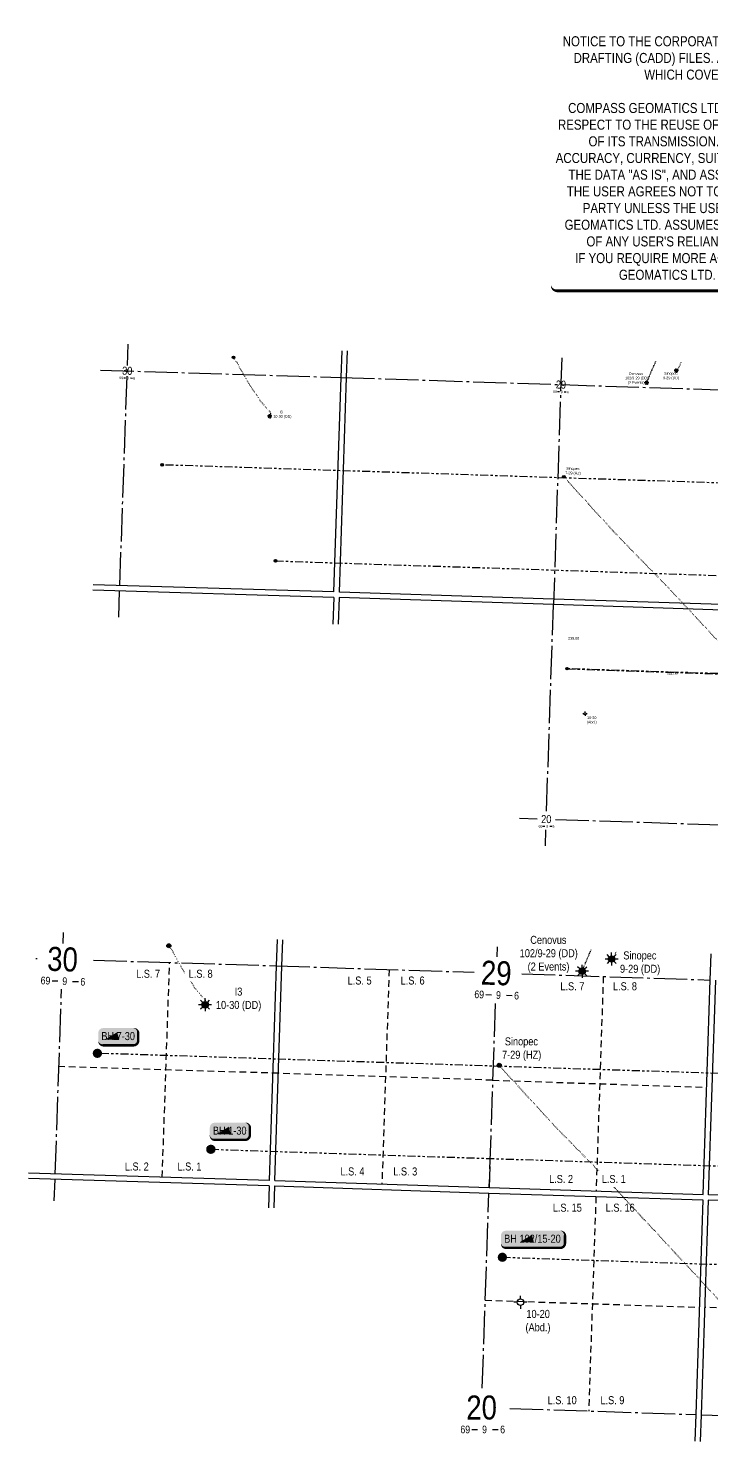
# Model space of a CAD drawing. Extents: x 348646 to 355532, y 6093406 to 6098999.
# Drawn here: x 348646 to 351206, y 6093684 to 6098999 of the extents above; entities that cross this region are included whole.
import ezdxf
from ezdxf.enums import TextEntityAlignment as Align

# ---------------------------------------------------------------- set-up
doc = ezdxf.new("R2010")
doc.units = 0
doc.header["$LTSCALE"] = 5
for name, pattern in [('foc-DOT', [1, 0.2, -0.8]), ('foc-DRILLPATH', [14.75, 6, -1.75, 1.75, -1.75, 1.75, -1.75]), ('foc-LSD', [8, 5, -3]), ('foc-QUARTERLINE', [33, 25, -3, 2, -3])]:
    doc.linetypes.add(name, pattern=pattern)
doc.layers.get('Defpoints').update_dxf_attribs({"color": 9})
for name, color, linetype in [('10', 1, 'Continuous'), ('9', 3, 'Continuous'), ('AS-DRILL', 8, 'foc-DOT'), ('AS-DRILL-T', 8, 'Continuous'), ('C-WS-S', 8, 'Continuous'), ('F-WS-S', 8, 'Continuous'), ('L-BD', 7, 'Continuous'), ('L-MON', 1, 'Continuous'), ('L-SEC', 7, 'Continuous'), ('L-SECLBL', 7, 'Continuous'), ('L-SECQ', 8, 'foc-QUARTERLINE'), ('L-SECTION-LSD', 7, 'foc-LSD'), ('P-PDRILLPATH', 12, 'foc-DRILLPATH')]:
    doc.layers.add(name, color=color, linetype=linetype)
doc.layers.add('DISCLAIMER', color=7, linetype='Continuous', plot=False)
doc.styles.add('100L', font='ARIALN.TTF', dxfattribs={"height": 11})
doc.styles.add('80', font='ARIALN.TTF', dxfattribs={"height": 10})
doc.styles.add('80L', font='ARIALN.TTF', dxfattribs={"height": 10})
doc.styles.add('SIMPLEX', font='ARIALN.TTF')

# ---------------------------------------------------------------- blocks, each defined once
blk = doc.blocks.new('L-SECLBL')
at = {"layer": '9', "color": 7}
for p, q in [((-5.1, -27.8), (-12.3, -27.8)), ((20.7, -27.8), (13.5, -27.8))]:
    blk.add_line(p, q, dxfattribs=at)
at = {"layer": '10', "color": 2, "style": 'SIMPLEX'}
blk.add_attdef('SEC', text='', height=30, dxfattribs=at).set_placement((0, 0), align=Align.MIDDLE)
at = {"layer": '10', "color": 5, "style": '80L'}
blk.add_attdef('TWP', text='', height=9.5, dxfattribs=at).set_placement((-14.4, -27.4), align=Align.MIDDLE_RIGHT)
blk.add_attdef('RGE', text='', height=9.5, dxfattribs=at).set_placement((3.6, -27.4), align=Align.MIDDLE_CENTER)
blk.add_attdef('MER', text='', height=9.5, dxfattribs=at).set_placement((23.2, -27.4), align=Align.MIDDLE_LEFT)
blk = doc.blocks.new('plbh')
at = {"layer": 'L-MON'}
h = blk.add_hatch(color=255, dxfattribs=at)
h.dxf.hatch_style = 1
edge = h.paths.add_edge_path()
edge.add_arc((0, 0), 1.16, 0, 360)
h = blk.add_hatch(color=256, dxfattribs=at)
h.dxf.hatch_style = 1
h.paths.add_polyline_path([(-0.96, 0, 1), (0.96, 0, 1)])
h.paths.add_polyline_path([(0.91, 0, -1), (-0.91, 0, -1)], flags=16)
h.paths.add_polyline_path([(0.45, 0, -1), (-0.45, 0, -1)], flags=0)
h = blk.add_hatch(color=256, dxfattribs=at)
h.dxf.hatch_style = 1
h.paths.add_polyline_path([(-0.45, 0, 1), (0.45, 0, 1)])
h.paths.add_polyline_path([(0.4, 0, -1), (-0.4, 0, -1)], flags=16)
at = {"layer": 'L-MON', "color": 240}
for radius in [0.96, 0.91, 0.45, 0.4]:
    blk.add_circle((0, 0), radius, dxfattribs=at)
blk = doc.blocks.new('GABD')
for p, q in [((-0.81, 0), (-1.62, 0)), ((0, 0.81), (0, 1.62)), ((1.62, 0), (0.81, 0)), ((0, -0.81), (0, -1.62))]:
    blk.add_line(p, q)
blk.add_circle((0, 0), 0.8)
blk = doc.blocks.new('BH-Existing')
at = {"layer": 'AS-DRILL-T'}
h = blk.add_hatch(color=256, dxfattribs=at)
h.dxf.hatch_style = 1
edge = h.paths.add_edge_path()
edge.add_arc((0, 0), 0.5, 0, 360)
blk.add_circle((0, 0), 0.5, dxfattribs=at)
blk = doc.blocks.new('GAS')
h = blk.add_hatch(color=255)
h.dxf.hatch_style = 1
edge = h.paths.add_edge_path()
edge.add_arc((0, 0), 0.9, 0, 360)
for p, q in [((-0.81, 0), (-1.62, 0)), ((-0.57, 0.57), (-1.14, 1.14)), ((0, 0.81), (0, 1.62)), ((0.57, 0.57), (1.14, 1.14)), ((1.62, 0), (0.81, 0)), ((-0.57, -0.57), (-1.14, -1.14)), ((0, -0.81), (0, -1.62)), ((1.14, -1.14), (0.57, -0.57))]:
    blk.add_line(p, q)
blk.add_circle((0, 0), 0.8)
blk = doc.blocks.new('*U546')
h = blk.add_hatch(color=254)
edge = h.paths.add_edge_path()
edge.add_line((-34, -11.5), (34, -11.5))
edge.add_arc((34, -5.5), 6, 270, 360)
edge.add_line((40, -5.5), (40, 4))
edge.add_arc((34, 4), 6, 0, 90)
edge.add_line((34, 10), (-34, 10))
edge.add_arc((-34, 4), 6, 90, 180)
edge.add_line((-40, 4), (-40, -5.5))
edge.add_arc((-34, -5.5), 6, 180, 270)
at = {"color": 1, "flags": 128}
blk.add_lwpolyline([(-34, -11.5, 3, 3, 0), (34, -11.5, 3, 3, 0.414214), (40, -5.5, 3, 3, 0), (40, 4, 3, 0, 0.414214), (34, 10, 0, 0, 0), (-34, 10, 0, 0, 0.414214), (-40, 4, 0, 0, 0), (-40, -5.5, 0, 3, 0.414214)], format="xyseb", close=True, dxfattribs=at)
blk.add_lwpolyline([(-16.5, -4.3, 0, 10, 0), (0, 0, 5, 5, 0)], format="xyseb", dxfattribs=at)
at = {"color": 1, "style": '80'}
blk.add_attdef('ENTER_TEXT_001', (-36, -5), '', height=10, dxfattribs=at)
blk = doc.blocks.new('*U547')
h = blk.add_hatch(color=254)
edge = h.paths.add_edge_path()
edge.add_line((-19, -11.5), (19, -11.5))
edge.add_arc((19, -5.5), 6, 270, 360)
edge.add_line((25, -5.5), (25, 4))
edge.add_arc((19, 4), 6, 0, 90)
edge.add_line((19, 10), (-19, 10))
edge.add_arc((-19, 4), 6, 90, 180)
edge.add_line((-25, 4), (-25, -5.5))
edge.add_arc((-19, -5.5), 6, 180, 270)
at = {"color": 1, "flags": 128}
blk.add_lwpolyline([(-19, -11.5, 3, 3, 0), (19, -11.5, 3, 3, 0.414214), (25, -5.5, 3, 3, 0), (25, 4, 3, 0, 0.414214), (19, 10, 0, 0, 0), (-19, 10, 0, 0, 0.414214), (-25, 4, 0, 0, 0), (-25, -5.5, 0, 3, 0.414214)], format="xyseb", close=True, dxfattribs=at)
blk.add_lwpolyline([(-16.5, -4.3, 0, 10, 0), (0, 0, 5, 5, 0)], format="xyseb", dxfattribs=at)
at = {"color": 1, "style": '80'}
blk.add_attdef('ENTER_TEXT_001', (-36, -5), '', height=10, dxfattribs=at)
blk = doc.blocks.new('*U545')
h = blk.add_hatch(color=254)
edge = h.paths.add_edge_path()
edge.add_line((-19, -11.5), (19, -11.5))
edge.add_arc((19, -5.5), 6, 270, 360)
edge.add_line((25, -5.5), (25, 4))
edge.add_arc((19, 4), 6, 0, 90)
edge.add_line((19, 10), (-19, 10))
edge.add_arc((-19, 4), 6, 90, 180)
edge.add_line((-25, 4), (-25, -5.5))
edge.add_arc((-19, -5.5), 6, 180, 270)
at = {"color": 1, "flags": 128}
blk.add_lwpolyline([(-19, -11.5, 3, 3, 0), (19, -11.5, 3, 3, 0.414214), (25, -5.5, 3, 3, 0), (25, 4, 3, 0, 0.414214), (19, 10, 0, 0, 0), (-19, 10, 0, 0, 0.414214), (-25, 4, 0, 0, 0), (-25, -5.5, 0, 3, 0.414214)], format="xyseb", close=True, dxfattribs=at)
blk.add_lwpolyline([(-16.5, -4.3, 0, 10, 0), (0, 0, 5, 5, 0)], format="xyseb", dxfattribs=at)
at = {"color": 1, "style": '80'}
blk.add_attdef('ENTER_TEXT_001', (-36, -5), '', height=10, dxfattribs=at)
blk = doc.blocks.new('Disclaimer_Legal')
at = {"layer": 'DISCLAIMER', "color": 254, "flags": 128}
blk.add_lwpolyline([(-3613, -1105, 37.5, 37.5, 0), (4096, -1105, 37.5, 37.5, 0.414214), (4171, -1030, 37.5, 37.5, 0), (4171, 2079, 37.5, 0, 0.414214), (4096, 2154, 0, 0, 0), (-3613, 2154, 0, 0, 0.414214), (-3688, 2079, 0, 0, 0), (-3688, -1030, 0, 37.5, 0.414214)], format="xyseb", close=True, dxfattribs=at)
at = {"layer": 'DISCLAIMER', "color": 254, "insert": (242, 534), "char_height": 125, "width": 7717.57, "attachment_point": 5, "style": '80'}
blk.add_mtext('NOTICE TO THE CORPORATION, PERSON &/OR PERSONS REGARDING THIS COMPUTER AIDED DESIGN AND DRAFTING (CADD) FILES. ACCEPTANCE OF THE CADD DATA IS BASED ON THE FOLLOWING DISCLAIMER WHICH COVERS ALL CADD DATA RECIEVED FROM COMPASS GEOMATICS LTD.\\P{\\fArial Narrow|b1|i0|c0|p34;DISCLAIMER}\\PCOMPASS GEOMATICS LTD. MAKES NO REPRESENTATION OR WARRANTIES, EXPRESS OR IMPLIED, WITH RESPECT TO THE REUSE OF THE DATA PROVIDED HEREWITH, REGARDLESS OF ITS FORMAT OR THE MEANS OF ITS TRANSMISSION. THERE IS NO GUARANTEE OR REPRESENTATION TO THE USER AS TO THE ACCURACY, CURRENCY, SUITABILITY OR RELIABILITY OF THIS DATA FOR ANY PURPOSE. THE USER ACCEPTS THE DATA "AS IS", AND ASSUMES ALL RISKS ASSOCIATED WITH ITS USE. BY ACCEPTANCE OF THIS DATA, THE USER AGREES NOT TO TRANSMIT THIS DATA OR PROVIDE ACCESS OR ANY PART OF IT TO ANOTHER PARTY UNLESS THE USER SHALL INCLUDE WITH THE DATA A COPY OF THIS DISCLAIMER. COMPASS GEOMATICS LTD. ASSUMES NO RESPONSIBILITY FOR ACTUAL OR CONSEQUENTIAL DAMAGE AS A RESULT OF ANY USER\'S RELIANCE ON THIS DATA. THIS CADD FILE IS FOR ILLUSTRATION PURPOSES ONLY.\\PIF YOU REQUIRE MORE ACCURATE INFORMATION, PLEASE CONTACT DARCI ANGLEHART AT COMPASS GEOMATICS LTD. VIA EMAIL: darci.anglehart@compassgeomatics.ca OR CELL: 506-961-7292', dxfattribs=at)

msp = doc.modelspace()

# ---------------------------------------------------------------- linework, layer by layer
at = {"layer": 'AS-DRILL'}
for p, q in [((350962.3, 6097671.713), (350997.268, 6097752.709)), ((350720.079, 6095466.44), (350754.239, 6095545.564))]:
    msp.add_line(p, q, dxfattribs=at)
at = {"layer": 'AS-DRILL', "flags": 128}
for points in [[(349549.907, 6097545.507), (349549.907, 6097545.507), (349549.9, 6097545.298), (349549.982, 6097545.065), (349550.254, 6097545.125), (349550.594, 6097545.414), (349550.862, 6097545.966), (349551.026, 6097546.67), (349551.161, 6097547.406), (349551.247, 6097548.184), (349551.234, 6097548.975), (349551.212, 6097549.816), (349551.235, 6097550.505), (349551.393, 6097551.021), (349551.667, 6097551.462), (349552.042, 6097552.189), (349552.59, 6097553.021), (349553.363, 6097553.676), (349554.124, 6097554.29), (349555.011, 6097554.491), (349555.171, 6097554.475), (349555.34, 6097554.47), (349555.481, 6097554.495), (349555.522, 6097554.524), (349555.534, 6097554.583), (349555.432, 6097554.827), (349555.168, 6097555.286), (349554.809, 6097555.918), (349554.413, 6097556.642), (349554.01, 6097557.446), (349553.599, 6097558.33), (349553.171, 6097559.285), (349552.664, 6097560.273), (349551.998, 6097561.306), (349551.144, 6097562.375), (349550.129, 6097563.46), (349549.056, 6097564.557), (349547.961, 6097565.624), (349546.896, 6097566.69), (349545.862, 6097567.776), (349544.789, 6097568.913), (349543.66, 6097570.141), (349542.454, 6097571.472), (349541.132, 6097572.908), (349539.692, 6097574.447), (349538.118, 6097576.131), (349536.478, 6097577.927), (349534.802, 6097579.865), (349533.082, 6097581.974), (349531.228, 6097584.287), (349529.269, 6097586.715), (349527.28, 6097589.173), (349525.29, 6097591.601), (349523.211, 6097594.042), (349521.004, 6097596.538), (349518.746, 6097599.035), (349516.51, 6097601.572), (349514.466, 6097604.162), (349512.697, 6097606.893), (349511.068, 6097609.639), (349509.516, 6097612.293), (349508.035, 6097614.964), (349506.554, 6097617.626), (349505.06, 6097620.227), (349503.574, 6097622.759), (349501.986, 6097625.214), (349500.138, 6097627.687), (349498.14, 6097630.166), (349496.102, 6097632.656), (349494.107, 6097635.194), (349492.183, 6097637.8), (349490.3, 6097640.425), (349488.413, 6097642.93), (349486.538, 6097645.484), (349484.668, 6097648.199), (349482.809, 6097650.953), (349480.959, 6097653.667), (349479.12, 6097656.38), (349477.3, 6097659.093), (349475.52, 6097661.824), (349473.753, 6097664.625), (349472.055, 6097667.374), (349470.436, 6097670.12), (349468.935, 6097672.812), (349467.534, 6097675.47), (349466.098, 6097678.28), (349464.877, 6097680.683), (349463.482, 6097683.221), (349461.997, 6097685.772), (349460.472, 6097688.345), (349458.946, 6097690.858), (349457.389, 6097693.372), (349455.855, 6097695.955), (349454.274, 6097698.629), (349452.561, 6097701.539), (349450.884, 6097704.347), (349449.236, 6097707.124), (349447.706, 6097709.807), (349446.282, 6097712.396), (349444.918, 6097714.983), (349443.515, 6097717.602), (349442.044, 6097720.263), (349440.495, 6097723.016), (349438.94, 6097725.88), (349437.416, 6097728.743), (349435.939, 6097731.554), (349434.523, 6097734.384), (349433.115, 6097737.143), (349431.713, 6097739.771), (349430.345, 6097742.239), (349428.972, 6097744.546), (349427.692, 6097746.67), (349426.467, 6097748.633), (349425.251, 6097750.535), (349423.767, 6097752.836), (349422.786, 6097754.319), (349421.557, 6097756.152), (349420.334, 6097757.854), (349419.099, 6097759.527), (349417.903, 6097761.158), (349417.874, 6097761.199), (349416.66, 6097762.86), (349415.999, 6097763.753), (349414.038, 6097766.421)], [(350962.3, 6097671.713), (350962.3, 6097671.713), (350962.309, 6097671.693), (350962.338, 6097671.652), (350962.414, 6097671.529), (350962.459, 6097671.388), (350962.474, 6097671.247), (350962.501, 6097671.136), (350962.557, 6097671.034), (350962.586, 6097670.993), (350962.615, 6097670.982), (350962.635, 6097670.981), (350962.727, 6097671.038), (350962.882, 6097671.183), (350963.123, 6097671.485), (350963.438, 6097671.955), (350963.809, 6097672.583), (350964.195, 6097673.341), (350964.634, 6097674.227), (350965.068, 6097675.243), (350965.518, 6097676.418), (350965.982, 6097677.734), (350966.49, 6097679.187), (350967.044, 6097680.79), (350967.643, 6097682.541), (350968.305, 6097684.42), (350969.042, 6097686.396), (350969.84, 6097688.441), (350970.691, 6097690.574), (350971.536, 6097692.797), (350972.333, 6097695.112), (350973.102, 6097697.477), (350973.912, 6097699.872), (350974.793, 6097702.284), (350975.735, 6097704.733), (350976.703, 6097707.072), (350977.829, 6097709.636), (350978.929, 6097712.031), (350980.103, 6097714.513), (350981.138, 6097716.78), (350982.222, 6097719.265), (350983.242, 6097721.672), (350984.333, 6097724.368), (350985.398, 6097726.924), (350986.521, 6097729.387), (350987.671, 6097731.781), (350988.811, 6097734.184), (350989.952, 6097736.587), (350991.102, 6097738.98), (350992.243, 6097741.393), (350993.343, 6097743.778), (350994.403, 6097746.164), (350995.442, 6097748.541), (350996.443, 6097750.939), (350997.169, 6097752.712)], [(351073.009, 6097716.804), (351073.009, 6097716.804), (351072.988, 6097716.774), (351072.453, 6097716.052), (351072.103, 6097715.143), (351071.918, 6097714.088), (351071.984, 6097713.376), (351072.199, 6097712.918), (351072.509, 6097712.608), (351072.76, 6097712.329), (351072.83, 6097712.037), (351073.043, 6097712.13), (351073.409, 6097712.608), (351073.722, 6097713.268), (351074.008, 6097714.059), (351074.228, 6097714.972), (351074.537, 6097715.832), (351074.855, 6097716.652), (351075.081, 6097717.735), (351075.586, 6097720), (351075.85, 6097721.011), (351076.148, 6097721.862), (351076.571, 6097722.538), (351077.263, 6097723.175), (351078.426, 6097723.857), (351079.733, 6097724.354), (351080.697, 6097724.742), (351081.332, 6097725.181), (351081.434, 6097725.258), (351081.567, 6097725.353), (351081.702, 6097725.489), (351081.9, 6097725.742), (351082.165, 6097726.174), (351082.485, 6097726.784), (351082.84, 6097727.532), (351083.25, 6097728.429), (351083.704, 6097729.424), (351084.251, 6097730.547), (351084.863, 6097731.797), (351085.479, 6097733.157), (351086.111, 6097734.717), (351086.775, 6097736.336), (351087.567, 6097738.17), (351088.432, 6097740.123), (351089.267, 6097742.076), (351090.158, 6097744.188), (351091.052, 6097746.389), (351092.039, 6097748.697), (351092.457, 6097749.596)], [(351993.088, 6095889.354), (351981.773, 6095900.75), (351968.252, 6095914.351), (351955.001, 6095927.963), (351941.679, 6095941.848), (351928.362, 6095955.892), (351915.104, 6095969.895), (351901.865, 6095983.877), (351888.606, 6095997.859), (351875.388, 6096011.85), (351862.216, 6096026.05), (351849.122, 6096040.177), (351835.946, 6096054.227), (351822.827, 6096068.195), (351809.874, 6096082.048), (351796.619, 6096096.16), (351783.431, 6096110.16), (351770.29, 6096124.079), (351756.982, 6096138.073), (351743.632, 6096152.019), (351730.23, 6096165.916), (351716.871, 6096179.601), (351703.425, 6096193.34), (351690.09, 6096207.145), (351676.774, 6096220.909), (351663.277, 6096234.65), (351649.824, 6096248.188), (351636.319, 6096261.699), (351622.947, 6096275.275), (351609.68, 6096288.997), (351596.463, 6096302.728), (351583.274, 6096316.718), (351570.229, 6096330.824), (351557.278, 6096345.017), (351544.686, 6096359.207), (351532.041, 6096373.61), (351519.371, 6096388.143), (351506.639, 6096402.629), (351493.866, 6096417.106), (351481.001, 6096431.486), (351468.029, 6096445.689), (351454.94, 6096459.966), (351442.045, 6096474.037), (351429.031, 6096488.161), (351415.939, 6096502.358), (351403.004, 6096516.45), (351389.929, 6096530.547), (351376.94, 6096544.52), (351363.757, 6096558.69), (351350.611, 6096572.749), (351337.632, 6096586.733), (351324.761, 6096600.623), (351311.65, 6096614.85), (351298.705, 6096628.943), (351285.65, 6096643.028), (351272.506, 6096657.167), (351259.546, 6096671.1), (351246.398, 6096685.129), (351233.288, 6096699.067), (351220.182, 6096713.124), (351207.193, 6096727.098), (351194.132, 6096741.004), (351180.906, 6096755.085), (351167.798, 6096769.103), (351154.948, 6096783.042), (351142.02, 6096797.324), (351129.047, 6096811.507), (351116.047, 6096825.441), (351102.833, 6096839.552), (351089.774, 6096853.538), (351076.656, 6096867.546), (351063.593, 6096881.392), (351050.324, 6096895.385), (351037.075, 6096909.337), (351023.773, 6096923.241), (351010.473, 6096937.195), (350997.144, 6096950.869), (350983.623, 6096964.46), (350970.241, 6096978.067), (350956.895, 6096991.522), (350943.494, 6097005.129), (350930.068, 6097018.907), (350916.564, 6097032.717), (350903.215, 6097046.392), (350889.72, 6097060.203), (350876.405, 6097073.987), (350863.291, 6097087.835), (350850.073, 6097101.816), (350837.029, 6097115.641), (350824.024, 6097129.745), (350811.004, 6097143.99), (350797.954, 6097158.236), (350784.933, 6097172.461), (350771.87, 6097186.627), (350758.861, 6097200.892), (350745.934, 6097215.243), (350733.002, 6097229.415), (350720.012, 6097243.349), (350707.012, 6097257.313), (350694.041, 6097271.526), (350681.164, 6097285.846), (350668.52, 6097299.969), (350663.915, 6097305.083), (350651.856, 6097318.435)], [(349307.686, 6095340.234), (349307.686, 6095340.234), (349307.679, 6095340.025), (349307.761, 6095339.792), (349308.034, 6095339.853), (349308.374, 6095340.141), (349308.642, 6095340.693), (349308.806, 6095341.398), (349308.941, 6095342.133), (349309.027, 6095342.911), (349309.013, 6095343.702), (349308.992, 6095344.543), (349309.015, 6095345.233), (349309.172, 6095345.748), (349309.447, 6095346.189), (349309.822, 6095346.916), (349310.37, 6095347.749), (349311.142, 6095348.403), (349311.903, 6095349.018), (349312.791, 6095349.218), (349312.95, 6095349.203), (349313.12, 6095349.197), (349313.261, 6095349.222), (349313.302, 6095349.251), (349313.314, 6095349.31), (349313.212, 6095349.554), (349312.947, 6095350.013), (349312.588, 6095350.646), (349312.193, 6095351.369), (349311.789, 6095352.173), (349311.379, 6095353.057), (349310.951, 6095354.012), (349310.443, 6095355), (349309.778, 6095356.033), (349308.923, 6095357.102), (349307.909, 6095358.187), (349306.835, 6095359.284), (349305.74, 6095360.351), (349304.676, 6095361.418), (349303.642, 6095362.503), (349302.569, 6095363.64), (349301.44, 6095364.868), (349300.234, 6095366.2), (349298.911, 6095367.635), (349297.472, 6095369.174), (349295.898, 6095370.858), (349294.257, 6095372.654), (349292.581, 6095374.592), (349290.861, 6095376.701), (349289.008, 6095379.014), (349287.048, 6095381.442), (349285.06, 6095383.9), (349283.07, 6095386.328), (349280.991, 6095388.769), (349278.783, 6095391.265), (349276.526, 6095393.762), (349274.29, 6095396.299), (349272.246, 6095398.889), (349270.476, 6095401.62), (349268.848, 6095404.367), (349267.296, 6095407.02), (349265.815, 6095409.692), (349264.333, 6095412.353), (349262.84, 6095414.955), (349261.354, 6095417.486), (349259.765, 6095419.941), (349257.918, 6095422.414), (349255.92, 6095424.893), (349253.882, 6095427.383), (349251.886, 6095429.921), (349249.963, 6095432.528), (349248.08, 6095435.152), (349246.193, 6095437.657), (349244.318, 6095440.212), (349242.448, 6095442.926), (349240.589, 6095445.68), (349238.739, 6095448.394), (349236.899, 6095451.107), (349235.079, 6095453.82), (349233.3, 6095456.551), (349231.533, 6095459.352), (349229.834, 6095462.101), (349228.216, 6095464.847), (349226.715, 6095467.539), (349225.314, 6095470.198), (349223.877, 6095473.007), (349222.657, 6095475.41), (349221.262, 6095477.948), (349219.776, 6095480.5), (349218.252, 6095483.072), (349216.725, 6095485.585), (349215.169, 6095488.099), (349213.635, 6095490.682), (349212.054, 6095493.357), (349210.34, 6095496.266), (349208.664, 6095499.074), (349207.016, 6095501.851), (349205.485, 6095504.534), (349204.061, 6095507.123), (349202.698, 6095509.71), (349201.295, 6095512.329), (349199.823, 6095514.99), (349198.275, 6095517.744), (349196.72, 6095520.608), (349195.195, 6095523.47), (349193.719, 6095526.282), (349192.303, 6095529.111), (349190.895, 6095531.87), (349189.492, 6095534.498), (349188.124, 6095536.966), (349186.751, 6095539.273), (349185.472, 6095541.397), (349184.247, 6095543.36), (349183.03, 6095545.262), (349181.547, 6095547.563), (349180.566, 6095549.047), (349179.337, 6095550.879), (349178.113, 6095552.581), (349176.879, 6095554.254), (349175.683, 6095555.885), (349175.654, 6095555.926), (349174.439, 6095557.588), (349173.779, 6095558.48), (349171.817, 6095561.148)], [(350720.079, 6095466.44), (350720.079, 6095466.44), (350720.089, 6095466.42), (350720.117, 6095466.379), (350720.193, 6095466.256), (350720.239, 6095466.115), (350720.254, 6095465.974), (350720.28, 6095465.863), (350720.337, 6095465.761), (350720.366, 6095465.72), (350720.395, 6095465.709), (350720.415, 6095465.709), (350720.507, 6095465.766), (350720.662, 6095465.911), (350720.902, 6095466.213), (350721.218, 6095466.682), (350721.589, 6095467.31), (350721.974, 6095468.068), (350722.414, 6095468.954), (350722.848, 6095469.97), (350723.297, 6095471.146), (350723.761, 6095472.461), (350724.27, 6095473.915), (350724.824, 6095475.517), (350725.422, 6095477.268), (350726.085, 6095479.147), (350726.821, 6095481.124), (350727.62, 6095483.168), (350728.471, 6095485.301), (350729.315, 6095487.524), (350730.113, 6095489.839), (350730.882, 6095492.204), (350731.692, 6095494.599), (350732.573, 6095497.011), (350733.515, 6095499.461), (350734.483, 6095501.8), (350735.609, 6095504.364), (350736.709, 6095506.758), (350737.882, 6095509.24), (350738.918, 6095511.507), (350740.001, 6095513.992), (350741.022, 6095516.4), (350742.112, 6095519.095), (350743.178, 6095521.651), (350744.3, 6095524.115), (350745.451, 6095526.508), (350746.591, 6095528.911), (350747.732, 6095531.314), (350748.882, 6095533.707), (350750.023, 6095536.121), (350751.123, 6095538.505), (350752.183, 6095540.891), (350753.222, 6095543.268), (350754.181, 6095545.566)], [(350830.788, 6095511.531), (350830.788, 6095511.531), (350830.767, 6095511.501), (350830.233, 6095510.779), (350829.883, 6095509.87), (350829.697, 6095508.816), (350829.764, 6095508.103), (350829.979, 6095507.646), (350830.289, 6095507.335), (350830.539, 6095507.057), (350830.61, 6095506.764), (350830.823, 6095506.857), (350831.189, 6095507.335), (350831.501, 6095507.995), (350831.788, 6095508.786), (350832.008, 6095509.699), (350832.317, 6095510.559), (350832.634, 6095511.379), (350832.86, 6095512.462), (350833.366, 6095514.727), (350833.63, 6095515.739), (350833.928, 6095516.589), (350834.351, 6095517.265), (350835.042, 6095517.903), (350836.206, 6095518.584), (350837.513, 6095519.081), (350838.476, 6095519.469), (350839.111, 6095519.908), (350839.214, 6095519.985), (350839.347, 6095520.08), (350839.482, 6095520.216), (350839.68, 6095520.47), (350839.945, 6095520.901), (350840.265, 6095521.511), (350840.62, 6095522.259), (350841.03, 6095523.156), (350841.483, 6095524.152), (350842.031, 6095525.274), (350842.643, 6095526.524), (350843.258, 6095527.885), (350843.891, 6095529.444), (350844.555, 6095531.063), (350845.346, 6095532.898), (350846.212, 6095534.85), (350847.047, 6095536.803), (350847.938, 6095538.915), (350848.831, 6095541.116), (350849.389, 6095542.42)], [(351750.825, 6093684.084), (351739.552, 6093695.438), (351726.03, 6093709.039), (351712.779, 6093722.651), (351699.457, 6093736.536), (351686.141, 6093750.58), (351672.882, 6093764.583), (351659.644, 6093778.565), (351646.385, 6093792.547), (351633.166, 6093806.538), (351619.995, 6093820.738), (351606.901, 6093834.865), (351593.724, 6093848.915), (351580.605, 6093862.883), (351567.652, 6093876.735), (351554.398, 6093890.848), (351541.209, 6093904.848), (351528.069, 6093918.767), (351514.76, 6093932.761), (351501.41, 6093946.706), (351488.008, 6093960.604), (351474.65, 6093974.289), (351461.203, 6093988.028), (351447.868, 6094001.833), (351434.552, 6094015.597), (351421.055, 6094029.337), (351407.602, 6094042.876), (351394.098, 6094056.386), (351380.725, 6094069.962), (351367.458, 6094083.685), (351354.241, 6094097.416), (351341.053, 6094111.406), (351328.008, 6094125.512), (351315.056, 6094139.704), (351302.464, 6094153.895), (351289.82, 6094168.298), (351277.149, 6094182.831), (351264.417, 6094197.317), (351251.645, 6094211.794), (351238.779, 6094226.173), (351225.808, 6094240.376), (351212.719, 6094254.654), (351199.823, 6094268.724), (351186.809, 6094282.849), (351173.717, 6094297.046), (351160.782, 6094311.138), (351147.707, 6094325.234), (351134.718, 6094339.208), (351121.536, 6094353.378), (351108.389, 6094367.437), (351095.411, 6094381.42), (351082.539, 6094395.31), (351069.428, 6094409.538), (351056.483, 6094423.63), (351043.428, 6094437.716), (351030.284, 6094451.855), (351017.324, 6094465.788), (351004.177, 6094479.817), (350991.067, 6094493.754), (350977.96, 6094507.812), (350964.971, 6094521.785), (350951.91, 6094535.691), (350938.684, 6094549.773), (350925.577, 6094563.791), (350912.727, 6094577.729), (350899.798, 6094592.011), (350886.826, 6094606.195), (350873.826, 6094620.129), (350860.611, 6094634.24), (350847.552, 6094648.226), (350834.434, 6094662.234), (350821.371, 6094676.08), (350808.103, 6094690.073), (350794.853, 6094704.025), (350781.551, 6094717.929), (350778.483, 6094721.148)]]:
    msp.add_lwpolyline(points, dxfattribs=at)
at = {"layer": 'L-SEC'}
for p, q in [((349817.929, 6097691.249), (349821.323, 6097791.168)), ((349838.03, 6097690.567), (349841.424, 6097790.51)), ((349790.627, 6096887.053), (349817.929, 6097691.249)), ((349810.729, 6096886.411), (349838.03, 6097690.567)), ((349789.944, 6096866.952), (348887.677, 6096893.928)), ((349790.627, 6096887.053), (348888.369, 6096914.028)), ((350613.529, 6096860.773), (349810.729, 6096886.411)), ((349789.944, 6096866.952), (349786.581, 6096767.032)), ((349810.046, 6096866.31), (349806.683, 6096766.391)), ((350612.887, 6096840.671), (349810.046, 6096866.31)), ((351415.14, 6096813.96), (350612.887, 6096840.671)), ((351415.815, 6096834.061), (350613.556, 6096860.772)), ((349575.709, 6095485.976), (349579.051, 6095584.396)), ((349595.81, 6095485.294), (349599.153, 6095583.731)), ((351200.573, 6095432.814), (351203.858, 6095530.707)), ((349548.407, 6094681.78), (349575.709, 6095485.976)), ((349568.508, 6094681.138), (349595.809, 6095485.294)), ((351173.594, 6094628.788), (351200.585, 6095432.995)), ((351193.695, 6094628.113), (351220.685, 6095432.32)), ((349548.407, 6094681.78), (348646.28, 6094708.751)), ((349547.724, 6094661.679), (348645.592, 6094688.651)), ((349547.724, 6094661.679), (349544.957, 6094579.479)), ((349567.826, 6094661.037), (349565.059, 6094578.819)), ((349567.826, 6094661.037), (350371.195, 6094634.611)), ((349568.508, 6094681.138), (350371.861, 6094654.712)), ((351172.989, 6094608.667), (351145.999, 6093804.296)), ((351193.09, 6094607.992), (351166.097, 6093803.688)), ((351996.322, 6094581.016), (351193.09, 6094607.992)), ((351996.997, 6094601.117), (351193.764, 6094628.093)), ((351145.999, 6093804.296), (351142.646, 6093704.429)), ((351166.097, 6093803.688), (351162.743, 6093703.769))]:
    msp.add_line(p, q, dxfattribs=at)
at = {"layer": 'L-SEC', "flags": 128}
for points in [[(350371.846, 6094654.712), (351173.64, 6094628.769)], [(350371.195, 6094634.611), (351172.989, 6094608.667)]]:
    msp.add_lwpolyline(points, dxfattribs=at)
at = {"layer": 'L-SECQ'}
msp.add_line((351165.966, 6093803.629), (351855.108, 6093780.588), dxfattribs=at)
at = {"layer": 'L-SECQ', "flags": 128}
for points in [[(348988.301, 6096911.04), (349019.403, 6097815.357)], [(350644.055, 6097764.26), (350612.887, 6096840.671)], [(348916.035, 6097718.453), (349817.929, 6097691.249)], [(349817.929, 6097691.249), (351442.864, 6097638.106)], [(348984.213, 6096792.192), (348987.61, 6096890.94)], [(350587.034, 6096066.018), (350612.887, 6096840.671)], [(350486.09, 6096039.324), (350551.554, 6096037.168)], [(350620.799, 6096034.887), (351388.22, 6096009.608)], [(350582.605, 6095936.115), (350584.649, 6095996.059)], [(348775.797, 6095569.796), (348777.21, 6095610.891)], [(350401.775, 6095557.211), (350400.524, 6095520.122)], [(348673.791, 6095513.181), (348678.362, 6095513.043)], [(348889.217, 6095506.683), (349575.709, 6095485.976)], [(349575.709, 6095485.976), (350315.292, 6095461.789)], [(350494.478, 6095455.928), (351200.644, 6095432.833)], [(348746.081, 6094705.768), (348769.922, 6095398.964)], [(350394.61, 6095344.882), (350371.345, 6094655.499)], [(350374.536, 6094734.531), (350371.867, 6094654.712)], [(348742.643, 6094605.827), (348745.389, 6094685.667)], [(350346.246, 6093902.755), (350371.195, 6094634.611)], [(350449.01, 6093827.255), (351145.999, 6093804.296)]]:
    msp.add_lwpolyline(points, dxfattribs=at)
at = {"layer": 'L-SECTION-LSD', "flags": 128}
for points in [[(349147.244, 6094693.774), (349174.741, 6095498.463)], [(349997.282, 6095472.19), (349970.188, 6094667.925)], [(350799.7, 6095445.959), (350772.766, 6094641.74)], [(349582.159, 6095083.216), (348759.927, 6095108.359)], [(350385.05, 6095057.292), (349582.159, 6095083.216)], [(350385.05, 6095057.292), (351187.086, 6095030.782)], [(350772.092, 6094621.639), (350744.894, 6093817.508)], [(350357.493, 6094232.666), (351159.493, 6094206.465)], [(351982.854, 6094178.892), (351179.528, 6094205.81)]]:
    msp.add_lwpolyline(points, dxfattribs=at)
at = {"layer": 'P-PDRILLPATH'}
msp.add_line((352924.594, 6096524.313), (350663.716, 6096599.903), dxfattribs=at)
at = {"layer": 'P-PDRILLPATH', "flags": 128}
for points in [[(352948.328, 6097239.865), (349146.577, 6097363.403)], [(349571.51, 6097003.627), (352936.921, 6096893.135)], [(350663.765, 6096599.226), (352924.594, 6096524.313)], [(352706.107, 6095034.592), (348904.357, 6095158.13)], [(349329.289, 6094798.354), (352694.701, 6094687.863)], [(350421.543, 6094393.914), (352682.372, 6094319.001)]]:
    msp.add_lwpolyline(points, dxfattribs=at)

# ---------------------------------------------------------------- block references
at = {"layer": 'AS-DRILL-T'}
for p, xscale, yscale, zscale in [((349414.038, 6097766.421), 9.997599999999986, 9.997599999999986, 9.997599999999986), ((350651.856, 6097318.435), 9.99999999999995, 9.99999999999995, 9.99999999999995), ((349171.817, 6095561.148), 14.99999999999998, 14.99999999999998, 29.99279999999995), ((350409.635, 6095113.162), 14.99999999999998, 14.99999999999998, 9.99999999999995)]:
    msp.add_blockref('BH-Existing', p, dxfattribs=dict(at, xscale=xscale, yscale=yscale, zscale=zscale))
at = {"layer": 'C-WS-S', "color": 3}
for p, xscale, yscale, zscale in [((351073.009, 6097716.804), 4.998799999999993, 4.998799999999993, 4.998799999999993), ((350962.615, 6097670.982), 4.998799999999993, 4.998799999999993, 4.998799999999993), ((349549.907, 6097545.507), 4.998799999999993, 4.998799999999993, 4.998799999999993), ((350830.788, 6095511.531), 14.99639999999997, 14.99639999999997, 14.99639999999997), ((349307.686, 6095340.234), 14.99639999999997, 14.99639999999997, 14.99639999999997)]:
    msp.add_blockref('GAS', p, dxfattribs=dict(at, xscale=xscale, yscale=yscale, zscale=zscale))
ref = msp.add_blockref('*U545', (348982.321, 6095222.57), dxfattribs=dict(at, xscale=2.999999999999994, yscale=2.999999999999994, zscale=2.999999999999994))
ref.add_attrib('ENTER_TEXT_001', 'BH 7-30', (348918.873, 6095207.765), dxfattribs={"layer": '0', "color": 1, "height": 30, "style": '80'})
ref = msp.add_blockref('*U547', (349400.427, 6094868.187), dxfattribs=dict(at, xscale=2.999999999999994, yscale=2.999999999999994, zscale=2.999999999999994))
ref.add_attrib('ENTER_TEXT_001', 'BH 1-30', (349336.979, 6094853.381), dxfattribs={"layer": '0', "color": 1, "height": 30, "style": '80'})
at = {"layer": 'C-WS-S', "color": 3, "xscale": 2.999999999999994, "yscale": 2.999999999999994, "zscale": 2.999999999999994}
msp.add_blockref('*U546', (350536.197, 6094463.321), dxfattribs=at).add_auto_attribs({'ENTER_TEXT_001': 'BH 102/15-20'})
at = {"layer": 'Defpoints', "color": 3, "xscale": 0.3, "yscale": 0.3, "zscale": 0.3}
msp.add_blockref('Disclaimer_Legal', (351709.779, 6098347.67), dxfattribs=at)
at = {"layer": 'F-WS-S', "color": 5}
for p, xscale, yscale, zscale in [((350731.327, 6096430.731), 4.999999999999975, 4.999999999999975, 4.999999999999975), ((350489.106, 6094225.419), 14.9999999999999, 14.9999999999999, 14.9999999999999)]:
    msp.add_blockref('GABD', p, dxfattribs=dict(at, xscale=xscale, yscale=yscale, zscale=zscale))
at = {"layer": 'L-MON', "color": 5, "linetype": 'Continuous'}
for p, xscale, yscale, zscale in [((349146.577, 6097363.403), 4.998799999999975, 4.998799999999975, 4.998799999999975), ((349571.51, 6097003.627), 4.998799999999975, 4.998799999999975, 4.998799999999975), ((350663.716, 6096599.903), 4.998799999999975, 4.998799999999975, 4.998799999999975), ((348904.357, 6095158.13), 14.99639999999992, 14.99639999999992, 14.99639999999992), ((350421.543, 6094393.914), 14.9963999999999, 14.9963999999999, 14.9963999999999)]:
    msp.add_blockref('plbh', p, dxfattribs=dict(at, xscale=xscale, yscale=yscale, zscale=zscale))
at = {"layer": 'L-SECLBL', "rotation": 358.1311549704296}
for p, values in [((349015.994, 6097716.222), {'SEC': '30', 'TWP': '69', 'RGE': '9', 'MER': '6'}), ((350640.976, 6097664.358), {'SEC': '29', 'TWP': '69', 'RGE': '9', 'MER': '6'})]:
    msp.add_blockref('L-SECLBL', p, dxfattribs=at).add_auto_attribs(values)
at = {"layer": 'L-SECLBL'}
for p, xscale, yscale, zscale in [((350586.012, 6096036.033), 0.99976, 0.99976, 0.99976), ((350343.79, 6093830.721), 2.999279999999988, 2.999279999999988, 2.999279999999988)]:
    msp.add_blockref('L-SECLBL', p, dxfattribs=dict(at, xscale=xscale, yscale=yscale, zscale=zscale)).add_auto_attribs({'SEC': '20', 'TWP': '69', 'RGE': '9', 'MER': '6'})
at = {"layer": 'L-SECLBL', "xscale": 3.000000000000001, "yscale": 3.000000000000001, "zscale": 3.000000000000001, "rotation": 358.1311549704296}
for p, values in [((348773.773, 6095510.95), {'SEC': '30', 'TWP': '69', 'RGE': '9', 'MER': '6'}), ((350398.755, 6095459.086), {'SEC': '29', 'TWP': '69', 'RGE': '9', 'MER': '6'})]:
    msp.add_blockref('L-SECLBL', p, dxfattribs=at).add_auto_attribs(values)

# ---------------------------------------------------------------- texts
at = {"layer": 'AS-DRILL-T', "insert": (350657.312, 6097355.563), "char_height": 10, "attachment_point": 1, "rotation": 358.132798, "style": '80L'}
msp.add_mtext_dynamic_manual_height_columns('\\pi3.81876;Sinopec\\P\\pi0.31262;7-29 (HZ)', width=48.40832, gutter_width=50, heights=[0], dxfattribs=at)
at = {"layer": 'AS-DRILL-T', "insert": (350419.298, 6095217.854), "char_height": 30, "attachment_point": 1, "style": '80L'}
msp.add_mtext_dynamic_manual_height_columns('\\pi11.45628;Sinopec\\P\\pi0.93786;7-29 (HZ)', width=145.22497, gutter_width=150, heights=[0], dxfattribs=at)
at = {"layer": 'C-WS-S', "char_height": 9.9976, "attachment_point": 1, "style": '80L'}
for s, width, insert in [('\\pi13.87341;Cenovus\\P\\pi0.66376;102/9-29 (DD) \\P\\pi10.5727;(2 Events)', 71.95858, (350880.902, 6097710.566)), ('\\pi15.59878;Sinopec\\P\\pi11.42516;9-29 (DD) ', 71.95858, (351012.242, 6097711.273)), ('\\pi28.47506;I3\\P\\pi5.08027;10-30 (DD)', 64.86774, (349558.365, 6097566.905))]:
    msp.add_mtext_dynamic_manual_height_columns(s, width=width, gutter_width=49.988, heights=[0], dxfattribs=dict(at, insert=insert))
at = {"layer": 'F-WS-S', "attachment_point": 1, "style": '80L'}
for s, width, gutter_width, insert, char_height in [('\\pi1.54727;10-20\\P\\pi0.39447;(Abd.)', 30.59795, 50, (350737.271, 6096421.063), 10), ('\\pi4.64181;10-20\\P\\pi1.18342;(Abd.)', 91.79386, 150, (350506.938, 6094196.413), 30)]:
    msp.add_mtext_dynamic_manual_height_columns(s, width=width, gutter_width=gutter_width, heights=[0], dxfattribs=dict(at, insert=insert, char_height=char_height))
at = {"layer": 'L-BD', "color": 5, "char_height": 9.9976, "width": 2.4994, "attachment_point": 1, "style": '80L'}
for s, insert in [('{\\C1;239.00}', (350667.628, 6096718.635)), ('{\\C1;744.00}', (351035.466, 6096586.754))]:
    msp.add_mtext(s, dxfattribs=dict(at, insert=insert))

# ---------------------------------------------------------------- next in the draw order: texts
at = {"layer": 'L-SECTION-LSD', "attachment_point": 1, "style": '100L', "bg_fill": 3, "box_fill_scale": 1.5, "bg_fill_color": 256, "bg_fill_transparency": 0}
for s, width, gutter_width, insert, char_height in [('\\pi6.91835;L.S. 7', 92.64141, 165, (349042.368, 6095471.343), 30), ('L.S. 8', 91.20343, 165, (349246.246, 6095471.343), 30), ('\\pi5.27573;L.S. 5', 91.20343, 165, (349836.55, 6095445.932), 30), ('L.S. 6', 91.4494, 165, (350040.428, 6095445.932), 30), ('\\pi6.91835;L.S. 7', 92.64141, 165, (350631.978, 6095424.409), 30), ('L.S. 8', 91.20343, 165, (350835.856, 6095424.409), 30), ('\\pi6.42138;L.S. 2', 91.96026, 165, (349000.488, 6094748.942), 30), ('L.S. 1', 89.97357, 165, (349204.366, 6094748.942), 30), ('\\pi5.95802;L.S. 4', 91.61968, 165, (349808.891, 6094730.476), 30), ('L.S. 3', 91.12774, 165, (350012.769, 6094730.476), 30), ('\\pi5.53608;L.S. 15', 110.5518, 164.96, (350604.816, 6094594.631), 29.9928), ('L.S. 16', 110.79771, 164.96, (350808.645, 6094594.631), 29.9928), ('\\pi6.08579;L.S. 10', 110.83554, 164.96, (350585.055, 6093873.17), 29.9928), ('L.S. 9', 91.55986, 164.96, (350788.884, 6093873.17), 29.9928)]:
    msp.add_mtext_dynamic_manual_height_columns(s, width=width, gutter_width=gutter_width, heights=[0], dxfattribs=dict(at, insert=insert, char_height=char_height))

# ---------------------------------------------------------------- next in the draw order: linework, layer by layer
at = {"layer": 'AS-DRILL', "flags": 128}
msp.add_lwpolyline([(350954.291, 6094533.197), (350951.911, 6094535.731), (350938.686, 6094549.812), (350925.578, 6094563.83), (350912.728, 6094577.769), (350899.799, 6094592.051), (350886.827, 6094606.234), (350873.827, 6094620.168), (350860.612, 6094634.279), (350847.554, 6094648.265), (350834.436, 6094662.273), (350821.373, 6094676.119), (350808.104, 6094690.112), (350794.854, 6094704.064), (350781.553, 6094717.968), (350768.253, 6094731.922), (350754.924, 6094745.597), (350741.402, 6094759.188), (350728.021, 6094772.794), (350714.675, 6094786.249), (350701.274, 6094799.856), (350687.848, 6094813.634), (350674.343, 6094827.444), (350660.994, 6094841.12), (350647.5, 6094854.93), (350634.184, 6094868.714), (350621.071, 6094882.562), (350607.852, 6094896.543), (350594.808, 6094910.368), (350581.804, 6094924.473), (350568.784, 6094938.717), (350555.733, 6094952.963), (350542.713, 6094967.188), (350529.65, 6094981.354), (350516.64, 6094995.619), (350503.714, 6095009.97), (350490.782, 6095024.142), (350477.791, 6095038.076), (350464.792, 6095052.04), (350451.821, 6095066.253), (350438.943, 6095080.573), (350426.299, 6095094.696), (350421.694, 6095099.81), (350409.635, 6095113.162)], dxfattribs=at)

# ---------------------------------------------------------------- next in the draw order: block references
at = {"layer": 'C-WS-S', "color": 3, "xscale": 14.99639999999997, "yscale": 14.99639999999997, "zscale": 14.99639999999997}
msp.add_blockref('GAS', (350720.395, 6095465.709), dxfattribs=at)
at = {"layer": 'L-MON', "color": 5, "linetype": 'Continuous', "xscale": 14.99639999999992, "yscale": 14.99639999999992, "zscale": 14.99639999999992}
msp.add_blockref('plbh', (349329.289, 6094798.354), dxfattribs=at)

# ---------------------------------------------------------------- next in the draw order: texts
at = {"layer": 'C-WS-S', "char_height": 29.9928, "attachment_point": 1, "style": '80L'}
for s, width, insert in [('\\pi41.62023;Cenovus\\P\\pi1.99127;102/9-29 (DD) \\P\\pi31.7181;(2 Events)', 215.87574, (350484.49, 6095598.31)), ('\\pi46.79634;Sinopec\\P\\pi34.27547;9-29 (DD) ', 215.87574, (350827.91, 6095540.023)), ('\\pi85.42519;I3\\P\\pi15.24081;10-30 (DD)', 194.60321, (349333.063, 6095404.428))]:
    msp.add_mtext_dynamic_manual_height_columns(s, width=width, gutter_width=149.964, heights=[0], dxfattribs=dict(at, insert=insert))

# ---------------------------------------------------------------- next in the draw order: texts
at = {"layer": 'L-SECTION-LSD', "char_height": 30, "attachment_point": 1, "style": '100L', "bg_fill": 3, "box_fill_scale": 1.5, "bg_fill_color": 256, "bg_fill_transparency": 0}
for s, width, insert in [('\\pi6.42138;L.S. 2', 91.96026, (350590.098, 6094702.008)), ('L.S. 1', 89.97357, (350793.976, 6094702.008))]:
    msp.add_mtext_dynamic_manual_height_columns(s, width=width, gutter_width=165, heights=[0], dxfattribs=dict(at, insert=insert))

doc.saveas('drawing.dxf')
